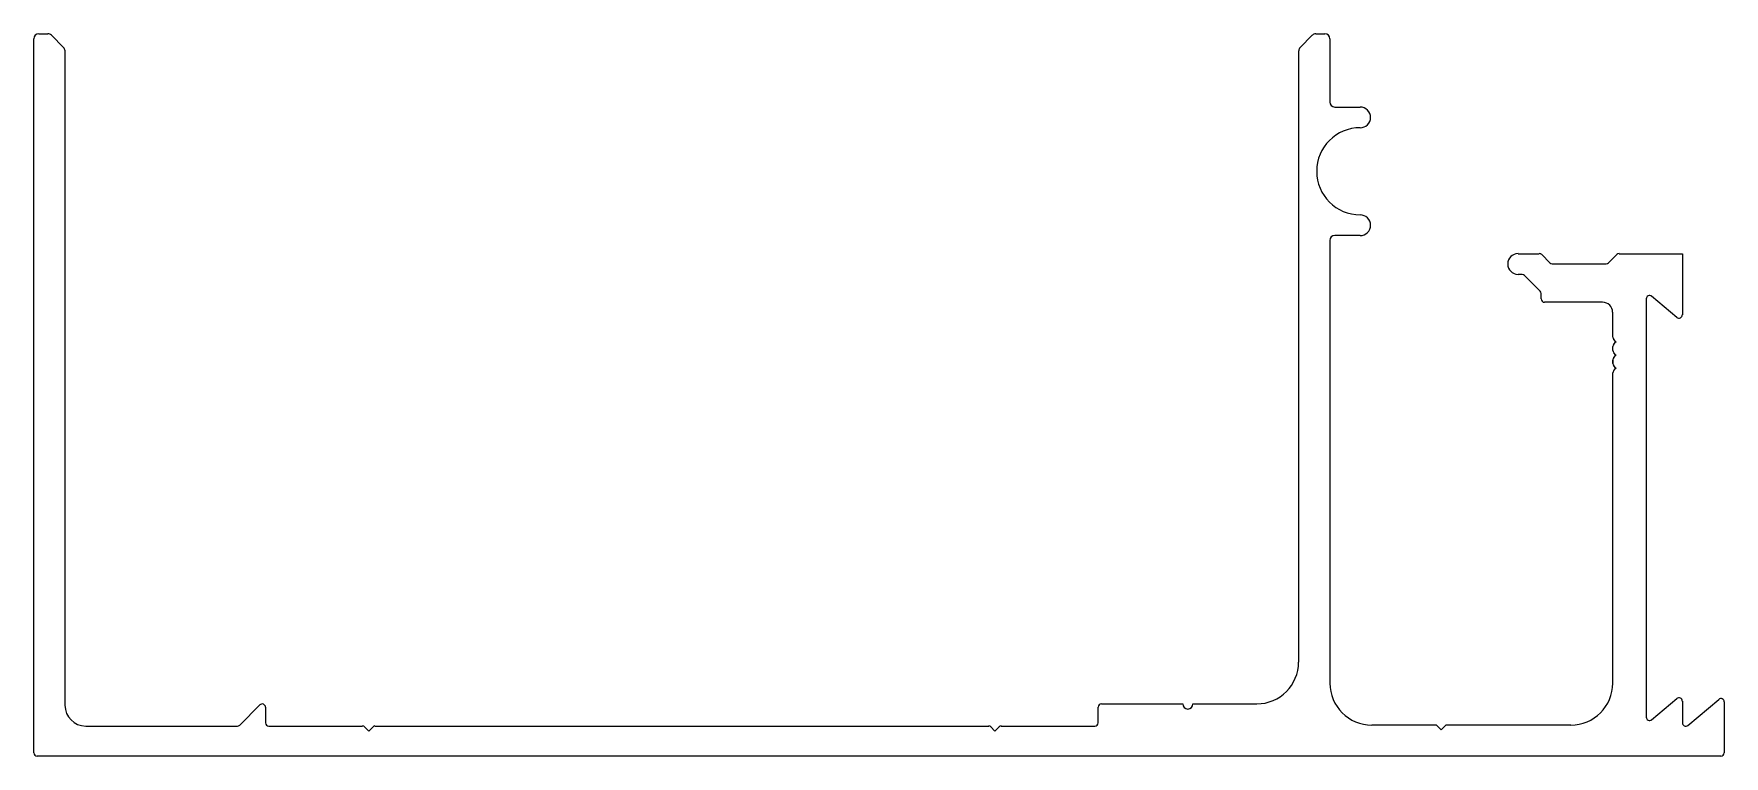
# Model space of a CAD drawing. Extents: x -64 to 64, y 5 to 60.
import ezdxf

# ---------------------------------------------------------------- set-up
doc = ezdxf.new("R2010")
doc.units = 0
doc.layers.add('1', color=7, linetype='CONTINUOUS')

msp = doc.modelspace()

# ---------------------------------------------------------------- linework, layer by layer
at = {"layer": '1', "linetype": 'CONTINUOUS'}
for p, q in [((-64.16, 5.22), (-64.16, 59.35)), ((-63.77, 59.73), (-63.09, 59.73)), ((-62.82, 59.62), (-61.9, 58.7)), ((31.87, 58.7), (32.79, 59.62)), ((33.06, 59.73), (33.74, 59.73)), ((34.12, 59.35), (34.12, 54.56)), ((-61.79, 58.43), (-61.79, 8.82)), ((31.76, 12.1), (31.76, 58.43)), ((34.5, 54.18), (36.42, 54.18)), ((34.12, 44.06), (34.12, 10.5)), ((36.42, 44.44), (34.5, 44.44)), ((48.39, 43.06), (50, 43.06)), ((50.18, 42.99), (50.79, 42.38)), ((50.97, 42.3), (55.08, 42.3)), ((55.26, 42.38), (55.87, 42.99)), ((56.05, 43.06), (58.11, 43.06)), ((58.11, 43.06), (60.85, 43.06)), ((60.85, 43.06), (60.85, 38.43)), ((48.7, 41.49), (48.39, 41.49)), ((50.07, 40.22), (48.88, 41.41)), ((50.15, 39.63), (50.15, 40.04)), ((60.43, 38.23), (58.52, 39.83)), ((54.8, 39.38), (50.4, 39.38)), ((55.57, 36.73), (55.57, 38.62)), ((58.11, 39.63), (58.11, 7.93)), ((55.57, 35.73), (55.57, 36.02)), ((55.81, 36.38), (55.64, 36.55)), ((55.64, 36.2), (55.81, 36.37)), ((55.57, 34.73), (55.57, 35.02)), ((55.57, 35.02), (55.57, 34.73)), ((55.57, 34.73), (55.57, 35.02)), ((55.57, 35.02), (55.57, 34.73)), ((55.57, 34.73), (55.57, 35.02)), ((55.81, 35.38), (55.64, 35.55)), ((55.64, 35.2), (55.81, 35.37)), ((55.57, 10.5), (55.57, 34.02)), ((55.57, 34.02), (55.57, 34.02)), ((55.81, 34.38), (55.64, 34.55)), ((55.64, 34.2), (55.81, 34.37)), ((58.52, 7.73), (60.43, 9.33)), ((60.85, 9.14), (60.85, 7.49)), ((61.26, 7.3), (63.61, 9.27)), ((64.02, 9.08), (64.02, 5.22)), ((-48.54, 7.32), (-47.02, 8.85)), ((-46.58, 8.67), (-46.58, 7.5)), ((16.55, 7.5), (16.55, 8.67)), ((16.81, 8.92), (22.97, 8.92)), ((23.73, 8.92), (28.58, 8.92)), ((-60.22, 7.25), (-48.72, 7.25)), ((-46.33, 7.25), (-39.22, 7.25)), ((-39.08, 7.19), (-38.76, 6.87)), ((-38.76, 6.87), (-38.43, 7.19)), ((-38.29, 7.25), (8.26, 7.25)), ((8.4, 7.19), (8.72, 6.87)), ((8.72, 6.87), (9.04, 7.19)), ((9.19, 7.25), (16.3, 7.25)), ((37.3, 7.33), (42.19, 7.33)), ((42.19, 7.33), (42.57, 6.95)), ((42.57, 6.95), (42.95, 7.33)), ((42.95, 7.33), (52.39, 7.33)), ((63.77, 4.96), (-63.9, 4.96))]:
    msp.add_line(p, q, dxfattribs=at)
for centre, radius, start, end in [((-63.77, 59.35), 0.381, 90, 180), ((-63.09, 59.35), 0.381, 45, 90), ((33.06, 59.35), 0.381, 90, 135), ((33.74, 59.35), 0.381, 360, 90), ((-62.17, 58.43), 0.381, 0, 45), ((32.14, 58.43), 0.381, 135, 180), ((34.5, 54.56), 0.381, 180, 270), ((36.42, 53.39), 0.785, 270, 90), ((36.42, 49.31), 3.3, 90, 270), ((36.42, 45.22), 0.785, 270, 90), ((34.5, 44.06), 0.381, 90, 180), ((48.39, 42.28), 0.787, 90, 270), ((50, 42.81), 0.254, 45, 90), ((50.97, 42.55), 0.254, 225, 270), ((55.08, 42.55), 0.254, 270, 315), ((56.05, 42.81), 0.254, 90, 135), ((48.7, 41.23), 0.254, 45, 90), ((49.89, 40.04), 0.254, 360, 45), ((58.36, 39.63), 0.254, 50.0001, 179.9999), ((50.4, 39.63), 0.254, 180, 270), ((54.8, 38.62), 0.762, 360, 90), ((60.59, 38.43), 0.254, 230, 0), ((55.82, 36.73), 0.25, 180, 225), ((55.82, 36.02), 0.25, 135, 180), ((55.81, 36.37), 0.008, 315, 45), ((55.82, 35.73), 0.25, 180, 225), ((55.82, 35.02), 0.25, 135, 180), ((55.82, 34.73), 0.25, 180, 225), ((55.81, 35.37), 0.008, 315, 45), ((55.82, 34.02), 0.25, 135, 180), ((55.81, 34.37), 0.008, 315, 45), ((28.58, 12.1), 3.17, 270, 0), ((37.3, 10.5), 3.18, 180, 270), ((52.39, 10.5), 3.18, 270, 360), ((60.59, 9.14), 0.254, 360, 130), ((63.77, 9.08), 0.25, 0, 130), ((-60.22, 8.82), 1.57, 180, 270), ((-46.84, 8.67), 0.254, 0, 135), ((16.81, 8.67), 0.254, 90, 180), ((23.35, 8.92), 0.381, 180, 0), ((58.36, 7.93), 0.254, 180, 310), ((-48.72, 7.5), 0.254, 270, 315), ((-46.33, 7.5), 0.254, 180, 270), ((-39.22, 7.05), 0.203, 45, 90), ((-38.29, 7.05), 0.203, 90, 135), ((8.26, 7.05), 0.203, 45, 90), ((9.19, 7.05), 0.203, 90, 135), ((16.3, 7.5), 0.254, 270, 360), ((61.1, 7.49), 0.25, 180, 310), ((-63.9, 5.22), 0.254, 180, 270), ((63.77, 5.22), 0.254, 270, 0)]:
    msp.add_arc(centre, radius, start, end, dxfattribs=at)

doc.saveas('drawing.dxf')
